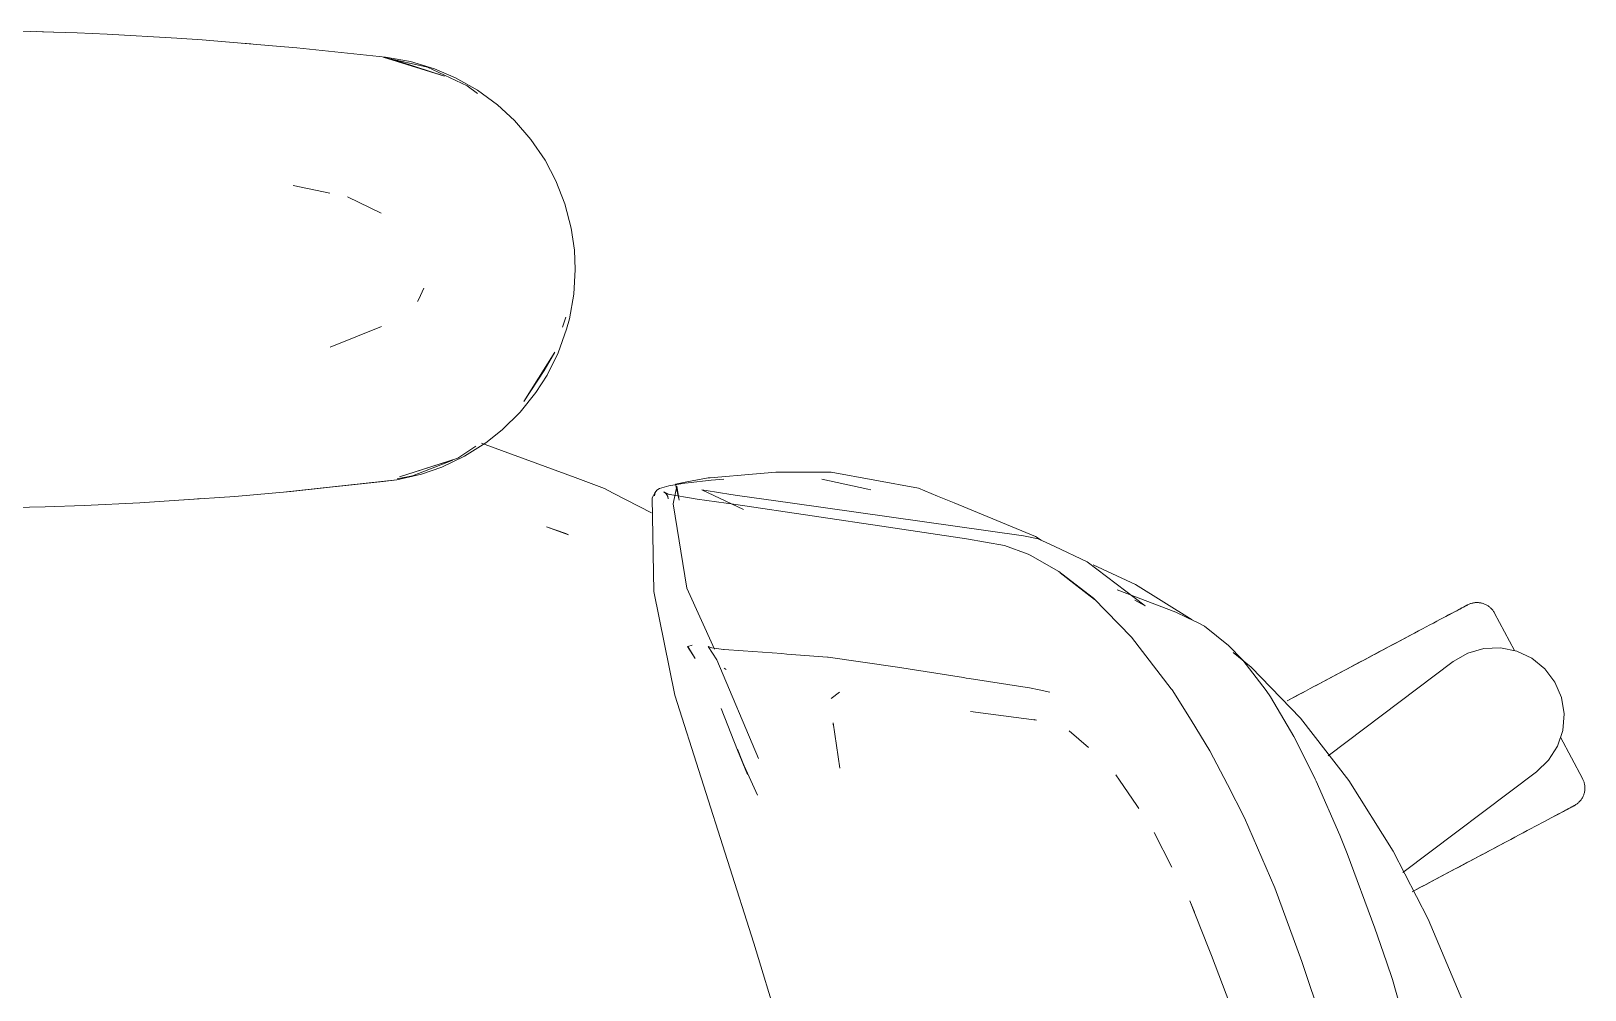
# Model space of a CAD drawing. Header units: millimetres. Extents: x 155927 to 317870, y -36033 to 97293.
# Drawn here: x 229424.8 to 229739.1, y 21840.2 to 22034.3 of the extents above; entities that cross this region are included whole.
import ezdxf

# ---------------------------------------------------------------- set-up
doc = ezdxf.new("R2010")
doc.units = ezdxf.units.MM
doc.header["$MEASUREMENT"] = 0
doc.layers.add('G-IMPT', color=8, linetype='CONTINUOUS', lineweight=9)
doc.layers.add('I-FURN', color=8, linetype='CONTINUOUS', lineweight=9)

msp = doc.modelspace()

# ---------------------------------------------------------------- linework, layer by layer
at = {"layer": 'G-IMPT'}
for p, q in [((229434.13, 22033.89), (229422.37, 22034.28)), ((229427.31, 22034.14), (229425.81, 22034.16)), ((229429.24, 22034.03), (229427.31, 22034.14)), ((229434.13, 22033.89), (229440.15, 22033.64)), ((229454.29, 22032.83), (229440.15, 22033.64)), ((229459.38, 22032.5), (229454.29, 22032.83)), ((229459.38, 22032.5), (229474.44, 22031.25)), ((229467.57, 22031.85), (229469.24, 22031.68)), ((229474.44, 22031.25), (229478.57, 22030.91)), ((229478.57, 22030.91), (229496.49, 22029)), ((229495.98, 22029), (229508.44, 22025.17)), ((229495.98, 22029), (229499.3, 22028.09)), ((229496.49, 22029), (229501.54, 22028.11)), ((229504.95, 22026.96), (229496.55, 22028.87)), ((229508.44, 22025.17), (229499.3, 22028.09)), ((229506.4, 22026.64), (229501.54, 22028.11)), ((229504.95, 22026.96), (229513.01, 22023.22)), ((229510.64, 22024.83), (229506.4, 22026.64)), ((229510.64, 22024.83), (229515.08, 22022.32)), ((229515.12, 22021.63), (229513.01, 22023.22)), ((229519.17, 22019.32), (229515.08, 22022.32)), ((229519.17, 22019.32), (229522.6, 22016.16)), ((229525.92, 22012.32), (229522.6, 22016.16)), ((229528.76, 22008.15), (229525.92, 22012.32)), ((229528.76, 22008.15), (229530.94, 22003.99)), ((229477.78, 22003.03), (229485.21, 22001.46)), ((229530.94, 22003.99), (229532.78, 21999.28)), ((229495.61, 21997.43), (229488.83, 22000.7)), ((229534.04, 21994.41), (229532.78, 21999.28)), ((229534.04, 21994.41), (229534.69, 21989.9)), ((229534.86, 21986.05), (229534.69, 21989.9)), ((229534.86, 21986.05), (229534.56, 21981.01)), ((229504.24, 21982.23), (229503.23, 21980)), ((229534.56, 21981.01), (229533.68, 21976.06)), ((229503.23, 21980), (229502.93, 21979.55)), ((229485.28, 21970.33), (229495.7, 21974.48)), ((229531.41, 21969.16), (229533.12, 21973.93)), ((229532.32, 21974.37), (229532.94, 21976.4)), ((229533.68, 21976.06), (229533.12, 21973.93)), ((229530.76, 21969.26), (229524.44, 21959.31)), ((229530.76, 21969.26), (229528.6, 21965.58)), ((229531.41, 21969.16), (229529.17, 21964.65)), ((229528.6, 21965.58), (229524.44, 21959.31)), ((229529.17, 21964.65), (229526.9, 21961.1)), ((229523.71, 21957.13), (229526.9, 21961.1)), ((229523.71, 21957.13), (229520.11, 21953.58)), ((229520.11, 21953.58), (229516.8, 21950.96)), ((229511.15, 21947.83), (229514.73, 21950.26)), ((229512.47, 21948.23), (229516.8, 21950.96)), ((229515.9, 21950.84), (229534.84, 21943.89)), ((229511.15, 21947.83), (229499.3, 21944.02)), ((229508.44, 21946.93), (229499.3, 21944.02)), ((229501.93, 21944.23), (229510.11, 21947.43)), ((229507.89, 21946.04), (229503.76, 21944.59)), ((229512.47, 21948.23), (229507.89, 21946.04)), ((229511.15, 21947.83), (229508.44, 21946.93)), ((229498.8, 21943.43), (229475.84, 21940.98)), ((229475.84, 21940.98), (229495.98, 21943.1)), ((229498.8, 21943.43), (229477.36, 21941.08)), ((229494.47, 21942.96), (229495.98, 21943.1)), ((229498.8, 21943.43), (229495.98, 21943.1)), ((229498.8, 21943.43), (229503.76, 21944.59)), ((229498.87, 21943.65), (229501.93, 21944.23)), ((229534.84, 21943.89), (229540.81, 21941.7)), ((229557.07, 21942.76), (229553.79, 21942.23)), ((229557.48, 21943.02), (229555.16, 21942.58)), ((229555.89, 21939.3), (229555.16, 21942.58)), ((229557.07, 21942.76), (229557.69, 21942.84)), ((229561.73, 21943.83), (229557.48, 21943.02)), ((229557.69, 21942.84), (229562.37, 21943.36)), ((229562.2, 21943.88), (229561.73, 21943.83)), ((229562.2, 21943.88), (229571.53, 21944.68)), ((229562.37, 21943.36), (229564.96, 21943.57)), ((229571.53, 21944.68), (229575.48, 21945.02)), ((229579.65, 21945.02), (229575.48, 21945.02)), ((229586.62, 21944.99), (229579.65, 21945.02)), ((229584.76, 21943.58), (229594.06, 21941.54)), ((229586.62, 21944.99), (229604.32, 21941.76)), ((229455.68, 21939.37), (229446.81, 21938.81)), ((229455.68, 21939.37), (229465.97, 21940.1)), ((229457.72, 21939.5), (229455.82, 21939.41)), ((229457.72, 21939.5), (229459.14, 21939.64)), ((229477.36, 21941.08), (229465.97, 21940.1)), ((229542.57, 21940.78), (229540.81, 21941.7)), ((229550.27, 21936.75), (229542.57, 21940.78)), ((229550.41, 21939.83), (229551.02, 21940.86)), ((229550.8, 21920.84), (229550.41, 21939.83)), ((229550.89, 21940.24), (229551.02, 21940.86)), ((229550.89, 21940.24), (229551, 21940.79)), ((229551.02, 21940.86), (229551, 21940.79)), ((229551.39, 21941.36), (229551.02, 21940.86)), ((229551.93, 21941.68), (229551.39, 21941.36)), ((229551.93, 21941.68), (229553.79, 21942.23)), ((229553.28, 21940.64), (229552.78, 21941.03)), ((229553.88, 21940.47), (229552.78, 21941.03)), ((229553.88, 21940.47), (229553.26, 21940.64)), ((229553.26, 21940.64), (229559.53, 21939.53)), ((229553.28, 21940.64), (229553.61, 21940.1)), ((229553.68, 21939.6), (229553.61, 21940.1)), ((229555.4, 21942.17), (229554.71, 21938.59)), ((229555.89, 21939.3), (229555.4, 21942.17)), ((229559.53, 21939.53), (229567.38, 21938.42)), ((229560.5, 21941.44), (229568.9, 21937.45)), ((229560.5, 21941.44), (229561.36, 21941.3)), ((229566.38, 21940.47), (229561.36, 21941.3)), ((229566.38, 21940.47), (229567.68, 21940.25)), ((229578.34, 21938.81), (229567.68, 21940.25)), ((229594.06, 21941.54), (229594.64, 21941.39)), ((229604.32, 21941.76), (229608.18, 21940.16)), ((229611.54, 21938.77), (229608.18, 21940.16)), ((229415.31, 21937.68), (229427.62, 21937.97)), ((229435.5, 21938.27), (229427.62, 21937.97)), ((229435.5, 21938.27), (229446.81, 21938.81)), ((229557.43, 21921.54), (229554.71, 21938.59)), ((229567.38, 21938.42), (229598.25, 21933.87)), ((229578.34, 21938.81), (229625.56, 21932.14)), ((229627.99, 21931.98), (229611.54, 21938.77)), ((229533.54, 21932.3), (229529.07, 21933.93)), ((229529.07, 21933.93), (229532.95, 21932.56)), ((229598.25, 21933.87), (229614.02, 21931.47)), ((229533.54, 21932.3), (229532.95, 21932.56)), ((229621.69, 21930.17), (229614.02, 21931.47)), ((229621.69, 21930.17), (229626.48, 21928.42)), ((229625.56, 21932.14), (229628.55, 21931.49)), ((229629.16, 21931.2), (229627.99, 21931.98)), ((229631.92, 21929.92), (229628.55, 21931.49)), ((229631.92, 21929.92), (229638.44, 21926.88)), ((229626.9, 21928.21), (229626.48, 21928.42)), ((229632.74, 21924.92), (229626.9, 21928.21)), ((229650.14, 21917.94), (229638.44, 21926.88)), ((229632.74, 21924.92), (229639.71, 21919.5)), ((229639.91, 21919.19), (229632.96, 21924.59)), ((229632.96, 21924.59), (229636.34, 21922)), ((229639.63, 21926.21), (229648.25, 21922.23)), ((229550.8, 21920.84), (229554.99, 21899.89)), ((229557.43, 21921.54), (229563.04, 21909.19)), ((229639.91, 21919.19), (229636.34, 21922)), ((229644.49, 21921.17), (229656.39, 21916.66)), ((229648.25, 21922.23), (229659.7, 21915.11)), ((229647.44, 21911.6), (229639.71, 21919.5)), ((229650.14, 21917.94), (229648.11, 21919.1)), ((229658.62, 21915.59), (229656.39, 21916.66)), ((229661.06, 21914.42), (229658.62, 21915.59)), ((229662.19, 21913.8), (229661.06, 21914.42)), ((229647.44, 21911.6), (229655.46, 21901.16)), ((229662.19, 21913.8), (229667.06, 21909.94)), ((229557.57, 21909.71), (229557.63, 21909.73)), ((229557.57, 21909.71), (229559.16, 21907.25)), ((229558.5, 21910.01), (229557.63, 21909.73)), ((229559.16, 21907.25), (229557.63, 21909.73)), ((229557.63, 21909.73), (229559.12, 21907.26)), ((229562.49, 21909.42), (229561.77, 21909.71)), ((229561.77, 21909.71), (229563.53, 21907.04)), ((229562.49, 21909.42), (229562.51, 21909.42)), ((229564.89, 21909.12), (229562.51, 21909.42)), ((229564.89, 21909.12), (229564.97, 21909.12)), ((229568.84, 21908.82), (229564.97, 21909.12)), ((229576.7, 21908.26), (229568.84, 21908.82)), ((229577.69, 21908.19), (229576.7, 21908.26)), ((229585.93, 21907.57), (229577.69, 21908.19)), ((229667.06, 21909.94), (229669.95, 21906.92)), ((229671.62, 21905.5), (229667.95, 21908.5)), ((229563.53, 21907.04), (229571.97, 21887.06)), ((229564.98, 21905.32), (229565.42, 21905.05)), ((229585.93, 21907.57), (229586.01, 21907.56)), ((229600.08, 21905.53), (229586.01, 21907.56)), ((229600.08, 21905.53), (229613.44, 21903.41)), ((229669.95, 21906.92), (229674.67, 21900.79)), ((229671.62, 21905.5), (229681.58, 21895.2)), ((229613.44, 21903.41), (229613.95, 21903.33)), ((229614.56, 21903.24), (229613.95, 21903.33)), ((229614.56, 21903.24), (229626.28, 21901.43)), ((229570.98, 21849.64), (229554.99, 21899.89)), ((229586.67, 21899.18), (229588.31, 21900.46)), ((229626.28, 21901.43), (229626.75, 21901.36)), ((229628.73, 21900.94), (229626.75, 21901.36)), ((229630.9, 21900.48), (229628.73, 21900.94)), ((229655.63, 21900.91), (229655.46, 21901.16)), ((229659.51, 21894.81), (229655.63, 21900.91)), ((229674.67, 21900.79), (229675.53, 21899.5)), ((229680.26, 21891.5), (229675.53, 21899.5)), ((229567.67, 21888.7), (229564.42, 21897.17)), ((229614.86, 21896.56), (229628.21, 21894.78)), ((229691.39, 21882.6), (229681.58, 21895.2)), ((229587.02, 21894.23), (229588.42, 21885.07)), ((229587.02, 21894.23), (229587.07, 21893.88)), ((229628.21, 21894.78), (229627.74, 21894.92)), ((229638.71, 21889.28), (229634.8, 21892.62)), ((229659.51, 21894.81), (229663.28, 21888.58)), ((229569.69, 21883.8), (229567.67, 21888.91)), ((229567.67, 21888.91), (229569.69, 21883.79)), ((229680.57, 21890.9), (229680.26, 21891.5)), ((229680.57, 21890.9), (229684.57, 21882.89)), ((229567.67, 21888.7), (229569.69, 21883.8)), ((229568.69, 21886.32), (229571.74, 21879.61)), ((229666.85, 21881.79), (229663.28, 21888.58)), ((229644.99, 21882.64), (229644.23, 21883.75)), ((229644.99, 21882.64), (229648.48, 21877.51)), ((229684.79, 21882.45), (229684.57, 21882.89)), ((229700.36, 21868.31), (229691.39, 21882.6)), ((229666.85, 21881.79), (229670.24, 21875.06)), ((229684.79, 21882.45), (229689.56, 21871.49)), ((229648.48, 21877.51), (229648.87, 21876.93)), ((229676.41, 21860.84), (229670.24, 21875.06)), ((229652.01, 21872.04), (229655.55, 21865.07)), ((229689.56, 21871.49), (229691.04, 21867.81)), ((229696.64, 21852.73), (229691.04, 21867.81)), ((229707.45, 21854.53), (229700.36, 21868.31)), ((229681.87, 21845.96), (229676.41, 21860.84)), ((229662.91, 21848.88), (229659.18, 21858.2)), ((229659.18, 21858.2), (229660.18, 21855.96)), ((229714.97, 21836.56), (229707.45, 21854.53)), ((229696.64, 21852.73), (229698.98, 21845.91)), ((229580.16, 21819.67), (229570.98, 21849.64)), ((229663.57, 21847.15), (229662.91, 21848.88)), ((229670.28, 21829.7), (229663.57, 21847.15)), ((229681.87, 21845.96), (229686.88, 21831.04)), ((229700.18, 21842.31), (229698.98, 21845.91)), ((229700.18, 21842.31), (229709.12, 21811.48))]:
    msp.add_line(p, q, dxfattribs=at)
at = {"layer": 'I-FURN'}
for p, q in [((229713.8, 21917.27), (229713.42, 21917.07)), ((229713.6, 21917.17), (229713.95, 21917.36)), ((229714.13, 21917.45), (229713.8, 21917.27)), ((229713.95, 21917.36), (229714.27, 21917.53)), ((229714.43, 21917.61), (229714.13, 21917.45)), ((229714.27, 21917.53), (229714.55, 21917.68)), ((229714.69, 21917.75), (229714.43, 21917.61)), ((229714.55, 21917.68), (229714.79, 21917.8)), ((229714.91, 21917.86), (229714.69, 21917.75)), ((229714.79, 21917.8), (229714.99, 21917.91)), ((229715.09, 21917.96), (229714.91, 21917.86)), ((229714.99, 21917.91), (229715.16, 21918)), ((229715.23, 21918.03), (229715.09, 21917.96)), ((229715.16, 21918), (229715.28, 21918.06)), ((229715.33, 21918.09), (229715.23, 21918.03)), ((229715.28, 21918.06), (229715.36, 21918.1)), ((229715.39, 21918.12), (229715.33, 21918.09)), ((229715.36, 21918.1), (229715.4, 21918.13)), ((229715.41, 21918.13), (229715.39, 21918.12)), ((229715.4, 21918.13), (229715.41, 21918.13)), ((229715.41, 21918.13), (229715.55, 21918.2)), ((229715.55, 21918.2), (229715.7, 21918.27)), ((229715.7, 21918.27), (229715.85, 21918.33)), ((229715.85, 21918.33), (229716, 21918.39)), ((229716, 21918.39), (229716.15, 21918.44)), ((229716.15, 21918.44), (229716.31, 21918.48)), ((229716.31, 21918.48), (229716.46, 21918.51)), ((229716.46, 21918.51), (229716.62, 21918.54)), ((229716.62, 21918.54), (229716.78, 21918.57)), ((229716.78, 21918.57), (229716.94, 21918.59)), ((229716.94, 21918.59), (229717.1, 21918.6)), ((229717.1, 21918.6), (229717.26, 21918.6)), ((229717.26, 21918.6), (229717.43, 21918.6)), ((229717.43, 21918.6), (229717.59, 21918.59)), ((229717.59, 21918.59), (229717.75, 21918.58)), ((229717.75, 21918.58), (229717.91, 21918.56)), ((229717.91, 21918.56), (229718.07, 21918.53)), ((229718.07, 21918.53), (229718.22, 21918.49)), ((229718.22, 21918.49), (229718.38, 21918.45)), ((229718.38, 21918.45), (229718.53, 21918.41)), ((229718.53, 21918.41), (229718.69, 21918.36)), ((229718.69, 21918.36), (229718.84, 21918.3)), ((229718.84, 21918.3), (229718.98, 21918.23)), ((229718.98, 21918.23), (229719.13, 21918.16)), ((229719.13, 21918.16), (229719.27, 21918.09)), ((229719.27, 21918.09), (229719.41, 21918)), ((229719.41, 21918), (229719.55, 21917.92)), ((229719.55, 21917.92), (229719.68, 21917.82)), ((229719.68, 21917.82), (229719.81, 21917.73)), ((229719.81, 21917.73), (229719.93, 21917.62)), ((229719.93, 21917.62), (229720.05, 21917.52)), ((229720.05, 21917.52), (229720.17, 21917.4)), ((229720.17, 21917.4), (229720.28, 21917.29)), ((229720.28, 21917.29), (229720.38, 21917.17)), ((229707.78, 21914.08), (229707.05, 21913.69)), ((229708.49, 21914.45), (229707.78, 21914.08)), ((229709.17, 21914.81), (229708.49, 21914.45)), ((229709.82, 21915.16), (229709.17, 21914.81)), ((229710.43, 21915.48), (229709.82, 21915.16)), ((229711.02, 21915.8), (229710.43, 21915.48)), ((229710.71, 21915.63), (229711.27, 21915.93)), ((229711.57, 21916.09), (229711.02, 21915.8)), ((229711.27, 21915.93), (229711.81, 21916.22)), ((229712.08, 21916.36), (229711.57, 21916.09)), ((229711.81, 21916.22), (229712.31, 21916.48)), ((229712.57, 21916.62), (229712.08, 21916.36)), ((229712.31, 21916.48), (229712.78, 21916.73)), ((229713.01, 21916.86), (229712.57, 21916.62)), ((229712.78, 21916.73), (229713.21, 21916.96)), ((229713.42, 21917.07), (229713.01, 21916.86)), ((229713.21, 21916.96), (229713.6, 21917.17)), ((229720.38, 21917.17), (229720.48, 21917.04)), ((229720.48, 21917.04), (229720.58, 21916.91)), ((229720.58, 21916.91), (229720.67, 21916.78)), ((229720.67, 21916.78), (229720.76, 21916.64)), ((229720.76, 21916.64), (229720.84, 21916.5)), ((229720.84, 21916.5), (229720.86, 21916.46)), ((229724.89, 21908.88), (229720.86, 21916.46)), ((229702.12, 21911.06), (229701.22, 21910.59)), ((229701.64, 21910.81), (229702.52, 21911.28)), ((229702.99, 21911.53), (229702.12, 21911.06)), ((229702.52, 21911.28), (229703.39, 21911.74)), ((229703.85, 21911.99), (229702.99, 21911.53)), ((229703.39, 21911.74), (229704.24, 21912.19)), ((229704.69, 21912.43), (229703.85, 21911.99)), ((229705.5, 21912.86), (229704.69, 21912.43)), ((229706.29, 21913.28), (229705.5, 21912.86)), ((229707.05, 21913.69), (229706.29, 21913.28)), ((229695, 21907.28), (229695.98, 21907.8)), ((229696.51, 21908.08), (229695.53, 21907.56)), ((229695.98, 21907.8), (229696.96, 21908.32)), ((229697.48, 21908.6), (229696.51, 21908.08)), ((229696.96, 21908.32), (229697.92, 21908.83)), ((229698.43, 21909.11), (229697.48, 21908.6)), ((229697.92, 21908.83), (229698.87, 21909.34)), ((229699.38, 21909.61), (229698.43, 21909.11)), ((229698.87, 21909.34), (229699.81, 21909.84)), ((229700.31, 21910.1), (229699.38, 21909.61)), ((229699.81, 21909.84), (229700.73, 21910.33)), ((229701.22, 21910.59), (229700.31, 21910.1)), ((229700.73, 21910.33), (229701.64, 21910.81)), ((229712.51, 21906.68), (229715.43, 21908.38)), ((229715.43, 21908.38), (229718.67, 21909.32)), ((229718.67, 21909.32), (229722.04, 21909.46)), ((229722.04, 21909.46), (229725.35, 21908.79)), ((229725.35, 21908.79), (229728.4, 21907.35)), ((229687.2, 21887.61), (229712.51, 21906.68)), ((229688.99, 21904.09), (229690, 21904.62)), ((229690.54, 21904.91), (229689.54, 21904.37)), ((229690, 21904.62), (229691, 21905.15)), ((229691.55, 21905.44), (229690.54, 21904.91)), ((229691, 21905.15), (229692.01, 21905.69)), ((229692.55, 21905.98), (229691.55, 21905.44)), ((229692.01, 21905.69), (229693.01, 21906.22)), ((229693.55, 21906.51), (229692.55, 21905.98)), ((229693.01, 21906.22), (229694.01, 21906.75)), ((229694.54, 21907.04), (229693.55, 21906.51)), ((229694.01, 21906.75), (229695, 21907.28)), ((229695.53, 21907.56), (229694.54, 21907.04)), ((229728.4, 21907.35), (229731.01, 21905.22)), ((229731.01, 21905.22), (229733.04, 21902.52)), ((229684.56, 21901.73), (229683.58, 21901.21)), ((229684.03, 21901.45), (229685.01, 21901.97)), ((229685.54, 21902.25), (229684.56, 21901.73)), ((229685.01, 21901.97), (229686, 21902.49)), ((229686.53, 21902.78), (229685.54, 21902.25)), ((229686, 21902.49), (229686.99, 21903.02)), ((229687.53, 21903.31), (229686.53, 21902.78)), ((229686.99, 21903.02), (229687.99, 21903.55)), ((229688.53, 21903.84), (229687.53, 21903.31)), ((229687.99, 21903.55), (229688.99, 21904.09)), ((229689.54, 21904.37), (229688.53, 21903.84)), ((229733.04, 21902.52), (229734.37, 21899.42)), ((229679.81, 21899.2), (229678.9, 21898.72)), ((229679.32, 21898.94), (229680.23, 21899.43)), ((229680.73, 21899.69), (229679.81, 21899.2)), ((229680.23, 21899.43), (229681.16, 21899.92)), ((229681.67, 21900.19), (229680.73, 21899.69)), ((229681.16, 21899.92), (229682.11, 21900.42)), ((229682.62, 21900.7), (229681.67, 21900.19)), ((229682.11, 21900.42), (229683.06, 21900.93)), ((229683.58, 21901.21), (229682.62, 21900.7)), ((229683.06, 21900.93), (229684.03, 21901.45)), ((229734.37, 21899.42), (229734.91, 21896.09)), ((229734.91, 21896.09), (229734.65, 21892.73)), ((229734.65, 21892.73), (229733.58, 21889.53)), ((229733.58, 21889.53), (229731.78, 21886.67)), ((229738.67, 21882.97), (229734.2, 21891.37)), ((229731.78, 21886.67), (229729.36, 21884.33)), ((229729.36, 21884.33), (229702.29, 21863.94)), ((229738.67, 21882.97), (229738.74, 21882.82)), ((229738.74, 21882.82), (229738.81, 21882.67)), ((229738.81, 21882.67), (229738.87, 21882.53)), ((229738.84, 21879.54), (229738.77, 21879.39)), ((229738.89, 21879.69), (229738.84, 21879.54)), ((229738.87, 21882.53), (229738.93, 21882.37)), ((229738.95, 21879.84), (229738.89, 21879.69)), ((229738.93, 21882.37), (229738.97, 21882.22)), ((229738.99, 21879.99), (229738.95, 21879.84)), ((229738.97, 21882.22), (229739.02, 21882.06)), ((229739.03, 21880.15), (229738.99, 21879.99)), ((229739.02, 21882.06), (229739.05, 21881.91)), ((229739.07, 21880.31), (229739.03, 21880.15)), ((229739.05, 21881.91), (229739.08, 21881.75)), ((229739.09, 21880.47), (229739.07, 21880.31)), ((229739.08, 21881.75), (229739.11, 21881.59)), ((229739.12, 21880.63), (229739.09, 21880.47)), ((229739.11, 21881.59), (229739.13, 21881.43)), ((229739.13, 21880.79), (229739.12, 21880.63)), ((229739.13, 21881.43), (229739.14, 21881.27)), ((229739.14, 21880.95), (229739.13, 21880.79)), ((229739.14, 21881.27), (229739.14, 21881.11)), ((229739.14, 21881.11), (229739.14, 21880.95)), ((229734.37, 21876.12), (229734.8, 21876.34)), ((229735.02, 21876.46), (229734.61, 21876.24)), ((229734.8, 21876.34), (229735.19, 21876.55)), ((229735.39, 21876.66), (229735.02, 21876.46)), ((229735.19, 21876.55), (229735.55, 21876.74)), ((229735.73, 21876.84), (229735.39, 21876.66)), ((229735.55, 21876.74), (229735.87, 21876.91)), ((229736.02, 21876.99), (229735.73, 21876.84)), ((229735.87, 21876.91), (229736.15, 21877.06)), ((229736.28, 21877.13), (229736.02, 21876.99)), ((229736.15, 21877.06), (229736.39, 21877.19)), ((229736.5, 21877.25), (229736.28, 21877.13)), ((229736.39, 21877.19), (229736.59, 21877.29)), ((229736.68, 21877.34), (229736.5, 21877.25)), ((229736.59, 21877.29), (229736.75, 21877.38)), ((229736.82, 21877.42), (229736.68, 21877.34)), ((229736.75, 21877.38), (229736.87, 21877.45)), ((229736.92, 21877.47), (229736.82, 21877.42)), ((229736.87, 21877.45), (229736.96, 21877.49)), ((229736.98, 21877.5), (229736.92, 21877.47)), ((229736.96, 21877.49), (229737, 21877.51)), ((229737, 21877.51), (229736.98, 21877.5)), ((229737.04, 21877.54), (229737, 21877.51)), ((229737, 21877.51), (229737, 21877.51)), ((229737.18, 21877.62), (229737.04, 21877.54)), ((229737.32, 21877.7), (229737.18, 21877.62)), ((229737.45, 21877.79), (229737.32, 21877.7)), ((229737.58, 21877.89), (229737.45, 21877.79)), ((229737.71, 21877.99), (229737.58, 21877.89)), ((229737.83, 21878.1), (229737.71, 21877.99)), ((229737.94, 21878.21), (229737.83, 21878.1)), ((229738.06, 21878.32), (229737.94, 21878.21)), ((229738.16, 21878.44), (229738.06, 21878.32)), ((229738.27, 21878.57), (229738.16, 21878.44)), ((229738.36, 21878.69), (229738.27, 21878.57)), ((229738.46, 21878.83), (229738.36, 21878.69)), ((229738.54, 21878.96), (229738.46, 21878.83)), ((229738.63, 21879.1), (229738.54, 21878.96)), ((229738.7, 21879.24), (229738.63, 21879.1)), ((229738.77, 21879.39), (229738.7, 21879.24)), ((229728.24, 21872.85), (229728.99, 21873.25)), ((229728.99, 21873.25), (229729.71, 21873.64)), ((229729.71, 21873.64), (229730.4, 21874)), ((229730.4, 21874), (229731.07, 21874.36)), ((229731.07, 21874.36), (229731.7, 21874.69)), ((229731.7, 21874.69), (229732.3, 21875.01)), ((229732.61, 21875.18), (229732.03, 21874.87)), ((229732.3, 21875.01), (229732.87, 21875.32)), ((229733.16, 21875.47), (229732.61, 21875.18)), ((229732.87, 21875.32), (229733.41, 21875.6)), ((229733.68, 21875.75), (229733.16, 21875.47)), ((229733.41, 21875.6), (229733.91, 21875.87)), ((229734.16, 21876), (229733.68, 21875.75)), ((229733.91, 21875.87), (229734.37, 21876.12)), ((229734.61, 21876.24), (229734.16, 21876)), ((229722.33, 21869.71), (229723.23, 21870.19)), ((229723.23, 21870.19), (229724.12, 21870.66)), ((229724.12, 21870.66), (229724.99, 21871.13)), ((229724.99, 21871.13), (229725.83, 21871.58)), ((229725.83, 21871.58), (229726.66, 21872.01)), ((229726.66, 21872.01), (229727.46, 21872.44)), ((229727.46, 21872.44), (229728.24, 21872.85)), ((229717.13, 21866.95), (229716.14, 21866.42)), ((229716.59, 21866.66), (229717.58, 21867.19)), ((229718.1, 21867.47), (229717.13, 21866.95)), ((229717.58, 21867.19), (229718.55, 21867.7)), ((229719.07, 21867.98), (229718.1, 21867.47)), ((229718.55, 21867.7), (229719.51, 21868.22)), ((229720.03, 21868.49), (229719.07, 21867.98)), ((229719.51, 21868.22), (229720.47, 21868.72)), ((229720.97, 21868.99), (229720.03, 21868.49)), ((229720.47, 21868.72), (229721.4, 21869.22)), ((229721.9, 21869.49), (229720.97, 21868.99)), ((229721.4, 21869.22), (229722.33, 21869.71)), ((229722.82, 21869.97), (229721.9, 21869.49)), ((229711.13, 21863.76), (229710.13, 21863.22)), ((229710.59, 21863.47), (229711.59, 21864)), ((229712.14, 21864.29), (229711.13, 21863.76)), ((229711.59, 21864), (229712.6, 21864.54)), ((229713.14, 21864.83), (229712.14, 21864.29)), ((229712.6, 21864.54), (229713.6, 21865.07)), ((229714.14, 21865.36), (229713.14, 21864.83)), ((229713.6, 21865.07), (229714.61, 21865.61)), ((229715.14, 21865.89), (229714.14, 21865.36)), ((229714.61, 21865.61), (229715.6, 21866.14)), ((229716.14, 21866.42), (229715.14, 21865.89)), ((229715.6, 21866.14), (229716.59, 21866.66)), ((229705.18, 21860.59), (229704.22, 21860.08)), ((229704.66, 21860.32), (229705.63, 21860.83)), ((229706.15, 21861.11), (229705.18, 21860.59)), ((229705.63, 21860.83), (229706.61, 21861.35)), ((229707.14, 21861.63), (229706.15, 21861.11)), ((229706.61, 21861.35), (229707.59, 21861.88)), ((229708.13, 21862.16), (229707.14, 21861.63)), ((229707.59, 21861.88), (229708.59, 21862.41)), ((229709.13, 21862.69), (229708.13, 21862.16)), ((229708.59, 21862.41), (229709.59, 21862.94)), ((229710.13, 21863.22), (229709.13, 21862.69)), ((229709.59, 21862.94), (229710.59, 21863.47))]:
    msp.add_line(p, q, dxfattribs=at)

doc.saveas('drawing.dxf')
